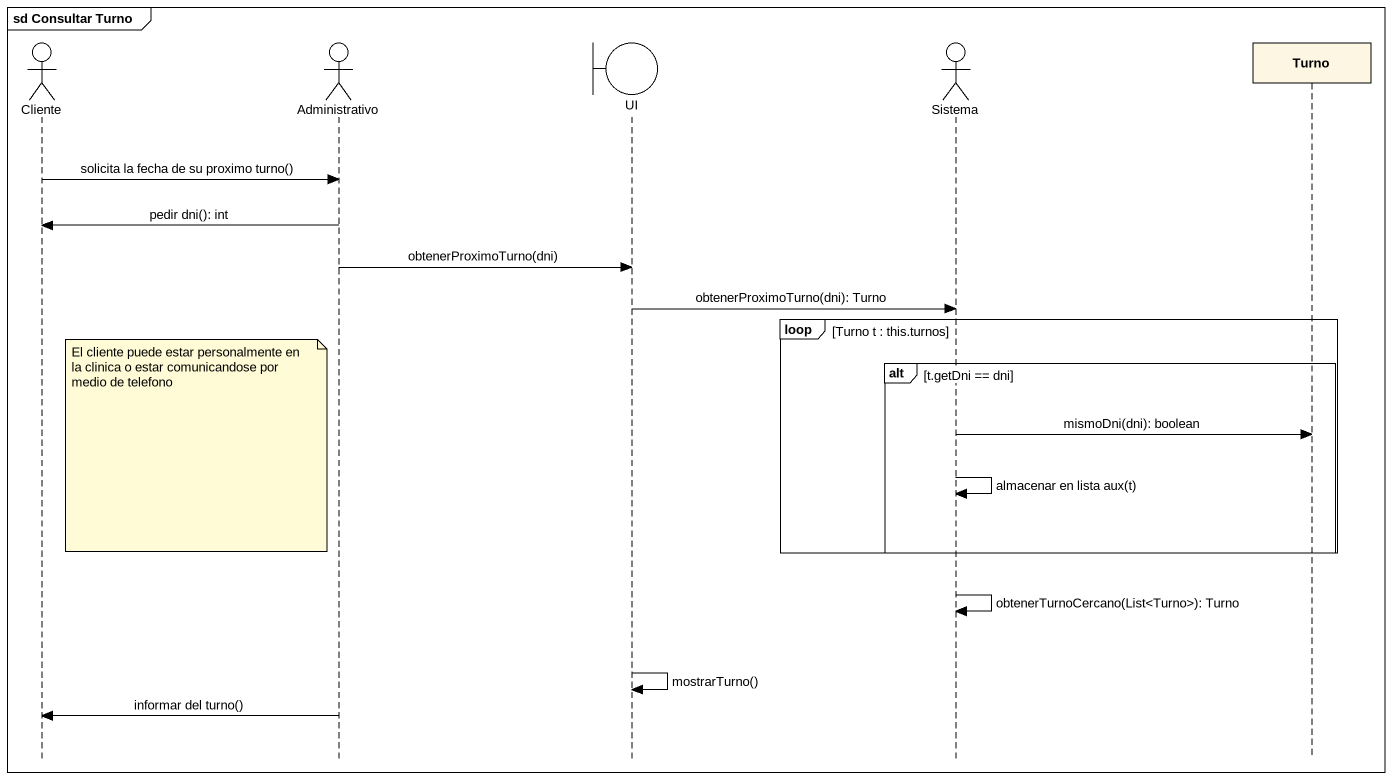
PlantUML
@startuml
mainframe sd Consultar Turno
hide footbox
actor Cliente
actor Administrativo
boundary UI
actor Sistema
participant Turno

Cliente -> Administrativo : solicita la fecha de su proximo turno()
Administrativo -> Cliente : pedir dni(): int
Administrativo -> UI : obtenerProximoTurno(dni)
UI -> Sistema : obtenerProximoTurno(dni): Turno
loop Turno t : this.turnos
  alt t.getDni == dni
    Sistema -> Turno : mismoDni(dni): boolean
    note left of Administrativo : El cliente puede estar personalmente en la clinica o estar comunicandose por medio de telefono
    Sistema -> Sistema : almacenar en lista aux(t)
  end
end
Sistema -> Sistema : obtenerTurnoCercano(List<Turno>): Turno
UI -> UI : mostrarTurno()
Administrativo -> Cliente : informar del turno()
@enduml
